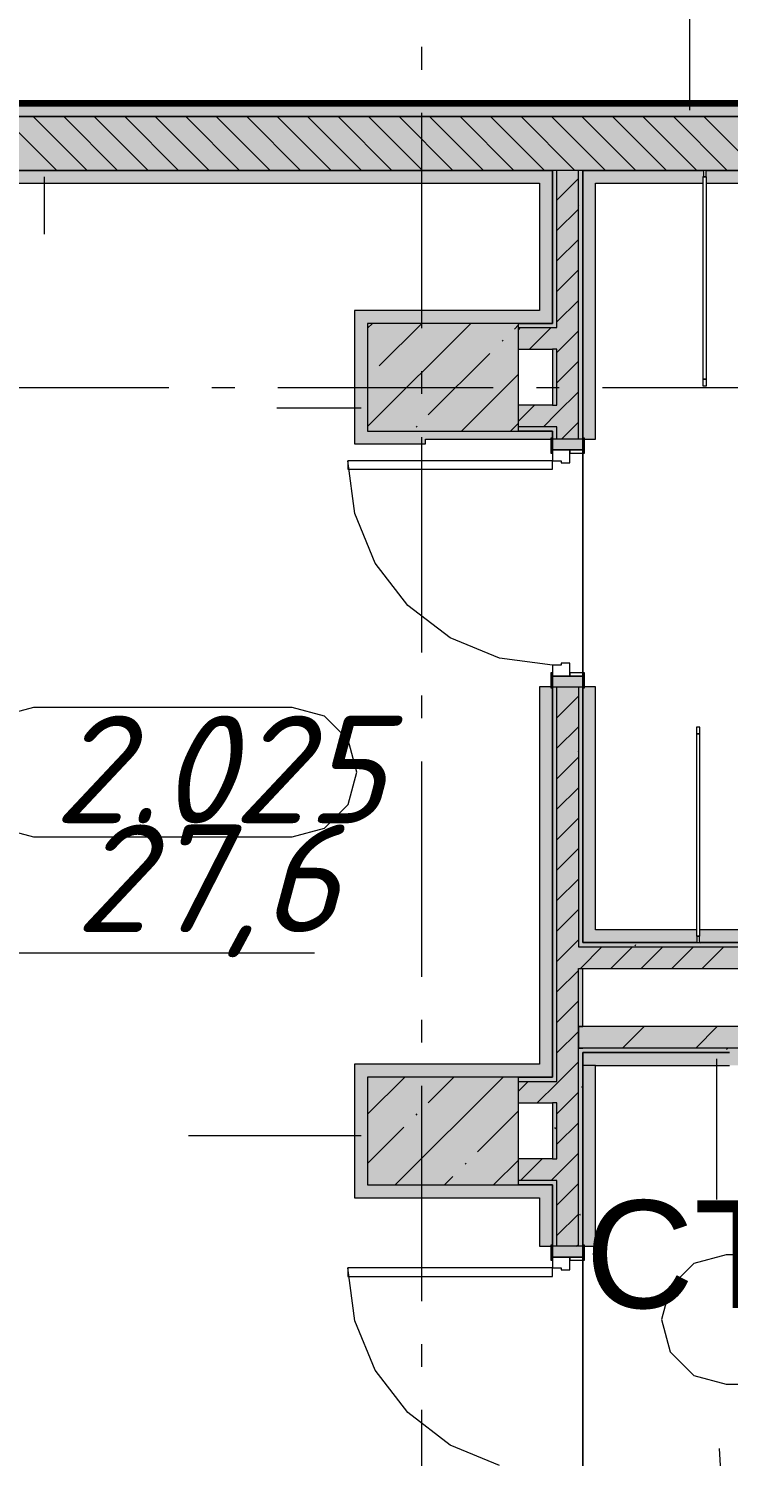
# Model space of a CAD drawing. Header units: millimetres. Extents: x -537608 to 253996, y -217170 to 186033.
# Drawn here: x -289984 to -286737, y 3738 to 10368 of the extents above; entities that cross this region are included whole.
import ezdxf

# ---------------------------------------------------------------- set-up
doc = ezdxf.new("R2010")
doc.units = ezdxf.units.MM
doc.layers.add('16) Лак 1.6м', color=160, linetype='Continuous', lineweight=90)
doc.layers.add('2) окраска коммуникации', color=152, linetype='Continuous', lineweight=30)
doc.layers.add('PDF _Геометрия', color=7, linetype='Continuous')
doc.layers.add('PDF _Текст', color=7, linetype='Continuous')
doc.layers.add('PDF _Сплошная заливка', color=7, linetype='Continuous', true_color=0xffffff)
doc.styles.add('PDF GOST-Common', font='arial.ttf')
doc.styles.add('PDF ISOCPEUR Italic', font='isocpeui.ttf')

msp = doc.modelspace()

# ---------------------------------------------------------------- hatches: boundary and pattern name
at = {"layer": '2) окраска коммуникации'}
h = msp.add_hatch(dxfattribs=at)
h.set_pattern_fill('ANSI31', color=5, scale=222)
h.set_pattern_definition([(45, (-305519.1, -20669.7), (-498.404, 498.404), [])])
edge = h.paths.add_edge_path()
edge.add_spline(control_points=[(-290778.1295, 11066.7373), (-290387.3432, 10570.6496), (-289743.0728, 11066.7373), (-288919.2533, 10560.095), (-288105.994, 11182.8428), (-286954.7585, 10760.6403), (-286007.4205, 10940.029), (-285042.7478, 10616.4758), (-284130.9316, 11012.6635), (-281975.2536, 10728.4524), (-280376.2745, 10966.1654), (-279268.5104, 11271.0495), (-278118.4513, 10949.6411), (-276985.3065, 10882.0339), (-275953.6379, 10645.4087), (-275395.5218, 9715.8097), (-275395.5218, 8271.0495), (-275157.9741, 7191.9904), (-275614.614, 6955.3652), (-274802.8089, 5738.4356), (-275817.5649, 5129.9708), (-275327.2936, 3468.321), (-275716.2842, 2758.4446), (-275293.4682, 2171.0495), (-273991.1979, 1727.4348), (-273974.2852, 2606.3284), (-273078.3544, 3011.9716), (-273078.3544, 4702.1524), (-273720.5962, 5040.1884), (-273078.3544, 5733.1622), (-273720.5962, 6578.2529), (-273078.3544, 7271.2267), (-273805.1597, 8271.0495), (-273078.3544, 9012.1129), (-274291.2526, 9488.1178), (-274291.2526, 9164.2291), (-275005.9538, 9367.0507), (-275005.9538, 9971.0495), (-275073.6046, 10786.8019), (-275073.6046, 11271.0495), (-274668.0133, 12503.4462), (-274837.1388, 13297.8308), (-275344.5167, 13652.7686), (-276004.109, 13838.6884), (-276985.0411, 13838.6884), (-277813.7588, 13821.7866), (-278642.4766, 14041.51), (-279014.5545, 14768.2882), (-278845.4274, 16002.1196), (-278185.8367, 17021.0495), (-276443.2448, 17292.7757), (-275935.8653, 18408.2946), (-275682.1763, 19337.8936), (-275310.1, 19659.0285), (-275479.2255, 20622.4311), (-274684.3331, 20656.2347), (-273872.5265, 20842.1545), (-273940.1773, 22126.6913), (-274481.0718, 22725.7503), (-273331.0143, 24399.0292), (-274379.5972, 25075.1012), (-273331.0143, 26038.5045), (-274075.1701, 26985.0053), (-273078.3544, 28523.0692), (-273078.3544, 28523.0692), (-273345.9962, 29714.5377), (-274039.4124, 30880.7626), (-275206.3826, 30238.4942), (-276187.3147, 30745.5482), (-277354.2849, 30153.9852), (-279011.7204, 30982.1734), (-280026.4779, 30677.941), (-281278.0101, 29934.2611), (-280499.3584, 28301.0495), (-281142.0364, 27038.3862), (-279890.5042, 25838.3584), (-281260.4253, 24180.0495), (-280059.6297, 22745.3283), (-281159.2859, 21829.0495), (-280076.8792, 20222.5318), (-281092.8162, 18916.6266), (-280737.6526, 18003.9293), (-280923.6908, 17429.2674), (-281752.4085, 17141.9368), (-283156.155, 17665.8933), (-283714.2711, 17125.035), (-284813.5921, 17750.4023), (-285185.6684, 17108.1332), (-286132.7751, 17801.1077), (-287328.3544, 16388.2505), (-285898.1717, 14701.7611), (-286388.6369, 13644.8407), (-285779.7843, 13214.0495), (-286591.5893, 12701.0495), (-286591.5893, 11811.5525), (-287690.9088, 11727.0435), (-288012.2486, 12132.6867), (-288722.5774, 11760.8471), (-289229.9569, 12453.8216), (-289940.2857, 11963.6687), (-290684.4415, 11777.7489), (-290778.1295, 11066.7373)], knot_values=[0, 0, 0, 0, 1, 2, 3, 4, 5, 6, 7, 8, 9, 10, 11, 12, 13, 14, 15, 16, 17, 18, 19, 20, 21, 22, 23, 24, 25, 26, 27, 28, 29, 30, 31, 32, 33, 34, 35, 36, 37, 38, 39, 40, 41, 42, 43, 44, 45, 46, 47, 48, 49, 50, 51, 52, 53, 54, 55, 56, 57, 58, 59, 60, 61, 62, 63, 64, 65, 66, 67, 68, 69, 70, 71, 72, 73, 74, 75, 76, 77, 78, 79, 80, 81, 82, 83, 84, 85, 86, 87, 88, 89, 90, 91, 92, 93, 94, 95, 96, 97, 98, 99, 99, 99, 99], degree=3, periodic=0)
edge = h.paths.add_edge_path(flags=16)
edge.add_arc((-282974.1314, 12518.0171), 1274.5672, 125.00000005, 234.99999995, ccw=False)
edge.add_arc((-283038.6718, 14513.9725), 1162.0444, 125.00000005, 234.99999995, ccw=False)
edge.add_arc((-282295.8664, 15202.9232), 1433.6455, 59.43173918, 169.43173908, ccw=False)
edge.add_arc((-282677.7619, 14748.5093), 2021.4887, -53.3391216, 56.66087831, ccw=False)
edge.add_arc((-282413.8331, 12555.5506), 1102.6336, -78.79029658, 31.20970332, ccw=False)
edge.add_arc((-282952.3368, 12001.1084), 919.0678, 215.00000005, 324.99999995, ccw=False)
edge = h.paths.add_edge_path(flags=16)
edge.add_arc((-277532.2831, 20735.819), 1174.7616, 125.00000005, 234.99999995, ccw=False)
edge.add_arc((-276960.5272, 23476.9879), 2171.5877, 125.00000005, 234.99999995, ccw=False)
edge.add_arc((-277291.7326, 26561.6986), 1594.1487, 125.00000005, 234.99999995, ccw=False)
edge.add_arc((-277094.17, 27873.7201), 1111.9458, 70.31799188, 180.31799178, ccw=False)
edge.add_arc((-276872.3717, 27774.8819), 1155.9508, -27.59113456, 82.40886534, ccw=False)
edge.add_arc((-276749.5729, 25951.7436), 1572.0517, -54.99999995, 54.99999995, ccw=False)
edge.add_arc((-276903.4785, 23156.4449), 1840.3779, -54.99999995, 54.99999995, ccw=False)
edge.add_arc((-276968.849, 21036.3715), 1277.4016, -81.34673665, 28.65326325, ccw=False)
edge.add_arc((-277491.3785, 20273.9631), 872.5123, 215.00000005, 324.99999995, ccw=False)
at = {"layer": 'PDF _Сплошная заливка', "true_color": 0xff7d7d, "transparency": 33554559}
for points in [[(-276661.3528, 9959.3454), (-276661.3528, 10019.3461), (-291161.3544, 10019.3461), (-291161.3544, 9959.3454), (-277007.4638, 9959.3454)], [(-287613.3458, 9649.3458), (-287553.3452, 9649.3458), (-287553.3452, 9709.3465), (-290851.3548, 9709.3465), (-290851.3548, 9649.3458), (-287901.1786, 9649.3458)], [(-287901.1786, 8998.9985), (-287613.3458, 8998.9985), (-287613.3458, 9058.9971), (-288471.7029, 9058.9971), (-288471.7029, 8998.9985), (-288411.7022, 8998.9985)], [(-288411.7022, 8438.9979), (-288142.8434, 8438.9979), (-288142.8434, 8461.1948), (-287561.3455, 8461.1948), (-287561.3455, 8466.194), (-287553.3452, 8466.194), (-287553.3452, 8498.9985), (-288411.7022, 8498.9985)], [(-287613.3458, 5558.9972), (-287553.3452, 5558.9972), (-287553.3452, 7306.1929), (-287561.3455, 7306.1929), (-287561.3455, 7311.1942), (-287613.3458, 7311.1942), (-287613.3458, 5950.0167)], [(-288411.7022, 5498.9965), (-287553.3452, 5498.9965), (-287553.3452, 5558.9972), (-288471.7029, 5558.9972), (-288471.7029, 5498.9965)], [(-287613.3458, 4938.998), (-287553.3452, 4938.998), (-287553.3452, 4998.9965), (-288411.7022, 4998.9965), (-288411.7022, 4938.998), (-287901.1786, 4938.998)]]:
    msp.add_hatch(color=11, dxfattribs=at).paths.add_polyline_path(points)
at = {"layer": 'PDF _Сплошная заливка', "transparency": 33554559}
for points in [[(-276911.3516, 9709.3465), (-276661.3528, 9709.3465), (-276661.3528, 9959.3454), (-291161.3544, 9959.3454), (-291161.3544, 9709.3465), (-277007.4638, 9709.3465)], [(-287711.7014, 8498.9985), (-287711.7014, 8998.9985), (-288411.7022, 8998.9985), (-288411.7022, 8498.9985), (-287901.1786, 8498.9985)], [(-287533.3442, 8878.9971), (-287533.3442, 8978.9976), (-287711.7014, 8978.9976), (-287711.7014, 8878.9971), (-287553.3452, 8878.9971)], [(-287533.3442, 8518.9974), (-287533.3442, 8618.9977), (-287711.7014, 8618.9977), (-287711.7014, 8518.9974), (-287553.3452, 8518.9974)], [(-283191.354, 6003.4531), (-283171.353, 6003.4531), (-283171.353, 6103.4535), (-287433.3438, 6103.4535), (-287433.3438, 6003.4531), (-284073.8543, 6003.4531)], [(-283191.354, 6103.4535), (-283191.354, 6123.4523), (-287413.345, 6123.4523), (-287413.345, 6103.4535), (-284123.3529, 6103.4535)], [(-283711.2881, 5633.4528), (-283171.353, 5633.4528), (-283171.353, 5733.4532), (-287433.3438, 5733.4532), (-287433.3438, 5633.4528), (-284539.0862, 5633.4528)], [(-287711.7014, 4998.9965), (-287711.7014, 5498.9965), (-288411.7022, 5498.9965), (-288411.7022, 4998.9965), (-287901.1786, 4998.9965)], [(-287533.3442, 5018.9974), (-287533.3442, 5118.9978), (-287711.7014, 5118.9978), (-287711.7014, 5018.9974), (-287553.3452, 5018.9974)]]:
    msp.add_hatch(color=256, dxfattribs=at).paths.add_polyline_path(points)
h = msp.add_hatch(color=256, dxfattribs=at)
h.paths.add_polyline_path([(-287553.3452, 1049.3435), (-287533.3442, 1049.3435), (-287533.3442, 3563.4517), (-287553.3452, 3563.4517), (-287553.3452, 1678.1138)], flags=0)
h.paths.add_polyline_path([(-287533.3442, 4713.4523), (-287533.3442, 5018.9974), (-287553.3452, 5018.9974), (-287553.3452, 4713.4523)], flags=0)
h.paths.add_polyline_path([(-287553.3452, 5118.9978), (-287533.3442, 5118.9978), (-287533.3442, 5378.9972), (-287553.3452, 5378.9972), (-287553.3452, 5238.0326)], flags=0)
h.paths.add_polyline_path([(-287553.3452, 5478.9977), (-287533.3442, 5478.9977), (-287533.3442, 7311.1942), (-287553.3452, 7311.1942), (-287553.3452, 5498.9965)], flags=0)
h.paths.add_polyline_path([(-287533.3442, 8461.1948), (-287533.3442, 8518.9974), (-287553.3452, 8518.9974), (-287553.3452, 8461.1948)], flags=0)
h.paths.add_polyline_path([(-287553.3452, 8618.9977), (-287533.3442, 8618.9977), (-287533.3442, 8878.9971), (-287553.3452, 8878.9971), (-287553.3452, 8797.9513)], flags=0)
h.paths.add_polyline_path([(-287533.3442, 8978.9976), (-287533.3442, 9709.3465), (-287553.3452, 9709.3465), (-287553.3452, 8978.9976)], flags=0)
h = msp.add_hatch(color=256, dxfattribs=at)
h.paths.add_polyline_path([(-287433.3438, 1049.3435), (-287433.3438, 3563.4517), (-287533.3442, 3563.4517), (-287533.3442, 1049.3435)], flags=0)
h.paths.add_polyline_path([(-287433.3438, 4713.4523), (-287433.3438, 7311.1942), (-287533.3442, 7311.1942), (-287533.3442, 4713.4523)], flags=0)
h.paths.add_polyline_path([(-287533.3442, 8461.1948), (-287433.3438, 8461.1948), (-287433.3438, 9709.3465), (-287533.3442, 9709.3465), (-287533.3442, 8518.9974)], flags=0)
h = msp.add_hatch(color=256, dxfattribs=at)
h.paths.add_polyline_path([(-287413.345, 1049.3435), (-287413.345, 2901.4268), (-287433.3438, 2901.4268), (-287433.3438, 1049.3435)], flags=0)
h.paths.add_polyline_path([(-287433.3438, 3001.4273), (-287413.345, 3001.4273), (-287413.345, 3563.4517), (-287433.3438, 3563.4517), (-287433.3438, 3102.0822)], flags=0)
h.paths.add_polyline_path([(-287433.3438, 4713.4523), (-287413.345, 4713.4523), (-287413.345, 5633.4528), (-287433.3438, 5633.4528), (-287433.3438, 5238.0326)], flags=0)
h.paths.add_polyline_path([(-287413.345, 5733.4532), (-287413.345, 6003.4531), (-287433.3438, 6003.4531), (-287433.3438, 5733.4532)], flags=0)
h.paths.add_polyline_path([(-287433.3438, 6103.4535), (-287413.345, 6103.4535), (-287413.345, 7311.1942), (-287433.3438, 7311.1942), (-287433.3438, 7306.1929)], flags=0)
h.paths.add_polyline_path([(-287433.3438, 8461.1948), (-287413.345, 8461.1948), (-287413.345, 9709.3465), (-287433.3438, 9709.3465), (-287433.3438, 8797.9513)], flags=0)
at = {"layer": 'PDF _Сплошная заливка', "true_color": 0x2254ff, "transparency": 33554559}
h = msp.add_hatch(color=160, dxfattribs=at)
h.paths.add_polyline_path([(-283251.3525, 9649.3458), (-283191.354, 9649.3458), (-283191.354, 9709.3465), (-284093.3536, 9709.3465), (-284091.3535, 9649.3458)], flags=0)
h.paths.add_polyline_path([(-284549.2675, 9649.3458), (-284107.3543, 9649.3458), (-284105.3542, 9709.3465), (-285009.3539, 9709.3465), (-285007.3538, 9649.3458)], flags=0)
h.paths.add_polyline_path([(-285023.3546, 9649.3458), (-285023.3546, 9709.3465), (-285925.3542, 9709.3465), (-285923.3541, 9649.3458)], flags=0)
h.paths.add_polyline_path([(-286225.222, 9649.3458), (-285939.3549, 9649.3458), (-285939.3549, 9709.3465), (-286841.3545, 9709.3465), (-286839.3544, 9649.3458)], flags=0)
h.paths.add_polyline_path([(-287063.2013, 9649.3458), (-286855.3551, 9649.3458), (-286855.3551, 9709.3465), (-287413.345, 9709.3465), (-287413.345, 9649.3458), (-287353.3443, 9649.3458)], flags=0)
h = msp.add_hatch(color=160, dxfattribs=at)
h.paths.add_polyline_path([(-287413.345, 6183.453), (-287353.3443, 6183.453), (-287353.3443, 7311.1942), (-287405.3446, 7311.1942), (-287405.3446, 7306.1929), (-287413.345, 7306.1929)], flags=0)
h.paths.add_polyline_path([(-287405.3446, 8461.1948), (-287353.3443, 8461.1948), (-287353.3443, 9649.3458), (-287413.345, 9649.3458), (-287413.0931, 8466.194), (-287405.3446, 8466.194)], flags=0)
h = msp.add_hatch(color=160, dxfattribs=at)
h.paths.add_polyline_path([(-283251.3525, 6123.4523), (-283251.3525, 6183.453), (-284121.3528, 6183.453), (-284123.3529, 6123.4523)], flags=0)
h.paths.add_polyline_path([(-285053.3539, 6123.4523), (-285051.3537, 6123.4523), (-285053.3539, 6183.453), (-285953.3534, 6183.453), (-285953.3534, 6123.4523)], flags=0)
h.paths.add_polyline_path([(-284549.2675, 6123.4523), (-284135.3534, 6123.4523), (-284137.3535, 6183.453), (-285037.3531, 6183.453), (-285037.3531, 6123.4523)], flags=0)
h.paths.add_polyline_path([(-286225.222, 6123.4523), (-285967.3541, 6123.4523), (-285969.3541, 6183.453), (-286869.3537, 6183.453), (-286869.3537, 6123.4523)], flags=0)
h.paths.add_polyline_path([(-287413.345, 6123.4523), (-286883.3543, 6123.4523), (-286885.3544, 6183.453), (-287413.345, 6183.453)], flags=0)
at = {"layer": 'PDF _Сплошная заливка', "transparency": 33554559}
h = msp.add_hatch(color=256, dxfattribs=at)
h.paths.add_polyline_path([(-284592.3438, 5613.4518), (-284592.3438, 5633.4528), (-287413.345, 5633.4528), (-287413.345, 5613.4518), (-284629.6028, 5613.4518)], flags=0)
h.paths.add_polyline_path([(-283191.354, 5613.4518), (-283191.354, 5633.4528), (-284576.3431, 5633.4528), (-284576.3431, 5613.4518), (-283292.2996, 5613.4518)], flags=0)
at = {"layer": 'PDF _Сплошная заливка', "true_color": 0xb32d2d, "transparency": 33554559}
msp.add_hatch(color=15, dxfattribs=at).paths.add_polyline_path([(-285232.5399, 5553.4533), (-284592.3438, 5553.4533), (-284592.3438, 5613.4518), (-287413.345, 5613.4518), (-287413.345, 5553.4533), (-286225.222, 5553.4533)])
at = {"layer": 'PDF _Сплошная заливка', "true_color": 0x2254ff, "transparency": 33554559}
h = msp.add_hatch(color=160, dxfattribs=at)
h.paths.add_polyline_path([(-287353.3443, 3081.4267), (-287353.3443, 3563.4517), (-287405.3446, 3563.4517), (-287405.3446, 3558.4526), (-287413.345, 3558.4526), (-287413.345, 3081.4267)], flags=0)
h.paths.add_polyline_path([(-287405.3446, 4713.4523), (-287353.3443, 4713.4523), (-287353.3443, 5553.4533), (-287413.345, 5553.4533), (-287413.345, 4718.4515), (-287405.3446, 4718.4515)], flags=0)
at = {"layer": 'PDF _Сплошная заливка', "true_color": 0xff7d7d, "transparency": 33554559}
h = msp.add_hatch(color=11, dxfattribs=at)
h.paths.add_polyline_path([(-287613.3458, 1049.3435), (-287553.3452, 1049.3435), (-287553.4678, 3558.4526), (-287561.3455, 3558.4526), (-287561.3455, 3563.4517), (-287613.3458, 3563.4517), (-287613.3458, 1109.3442)], flags=0)
h.paths.add_polyline_path([(-287561.3455, 4713.4523), (-287561.3455, 4718.4515), (-287553.3452, 4718.4515), (-287553.3452, 4938.998), (-287613.3458, 4938.998), (-287613.3458, 4713.4523)], flags=0)

# ---------------------------------------------------------------- linework, layer by layer
at = {"layer": '16) Лак 1.6м'}
msp.add_lwpolyline([(-276601.352, 1049.3435), (-276601.352, 10019.3461), (-291161.3544, 10019.3461)], dxfattribs=at)
at = {"layer": '2) окраска коммуникации'}
msp.add_open_spline([(-290778.1295, 11066.7373), (-290387.3432, 10570.6496), (-289743.0728, 11066.7373), (-288919.2533, 10560.095), (-288105.994, 11182.8428), (-286954.7585, 10760.6403), (-286007.4205, 10940.029), (-285042.7478, 10616.4758), (-284130.9316, 11012.6635), (-281975.2536, 10728.4524), (-280376.2745, 10966.1654), (-279268.5104, 11271.0495), (-278118.4513, 10949.6411), (-276985.3065, 10882.0339), (-275953.6379, 10645.4087), (-275395.5218, 9715.8097), (-275395.5218, 8271.0495), (-275157.9741, 7191.9904), (-275614.614, 6955.3652), (-274802.8089, 5738.4356), (-275817.5649, 5129.9708), (-275327.2936, 3468.321), (-275716.2842, 2758.4446), (-275293.4682, 2171.0495), (-273991.1979, 1727.4348), (-273974.2852, 2606.3284), (-273078.3544, 3011.9716), (-273078.3544, 4702.1524), (-273720.5962, 5040.1884), (-273078.3544, 5733.1622), (-273720.5962, 6578.2529), (-273078.3544, 7271.2267), (-273805.1597, 8271.0495), (-273078.3544, 9012.1129), (-274291.2526, 9488.1178), (-274291.2526, 9164.2291), (-275005.9538, 9367.0507), (-275005.9538, 9971.0495), (-275073.6046, 10786.8019), (-275073.6046, 11271.0495), (-274668.0133, 12503.4462), (-274837.1388, 13297.8308), (-275344.5167, 13652.7686), (-276004.109, 13838.6884), (-276985.0411, 13838.6884), (-277813.7588, 13821.7866), (-278642.4766, 14041.51), (-279014.5545, 14768.2882), (-278845.4274, 16002.1196), (-278185.8367, 17021.0495), (-276443.2448, 17292.7757), (-275935.8653, 18408.2946), (-275682.1763, 19337.8936), (-275310.1, 19659.0285), (-275479.2255, 20622.4311), (-274684.3331, 20656.2347), (-273872.5265, 20842.1545), (-273940.1773, 22126.6913), (-274481.0718, 22725.7503), (-273331.0143, 24399.0292), (-274379.5972, 25075.1012), (-273331.0143, 26038.5045), (-274075.1701, 26985.0053), (-273078.3544, 28523.0692), (-273078.3544, 28523.0692), (-273345.9962, 29714.5377), (-274039.4124, 30880.7626), (-275206.3826, 30238.4942), (-276187.3147, 30745.5482), (-277354.2849, 30153.9852), (-279011.7204, 30982.1734), (-280026.4779, 30677.941), (-281278.0101, 29934.2611), (-280499.3584, 28301.0495), (-281142.0364, 27038.3862), (-279890.5042, 25838.3584), (-281260.4253, 24180.0495), (-280059.6297, 22745.3283), (-281159.2859, 21829.0495), (-280076.8792, 20222.5318), (-281092.8162, 18916.6266), (-280737.6526, 18003.9293), (-280923.6908, 17429.2674), (-281752.4085, 17141.9368), (-283156.155, 17665.8933), (-283714.2711, 17125.035), (-284813.5921, 17750.4023), (-285185.6684, 17108.1332), (-286132.7751, 17801.1077), (-287328.3544, 16388.2505), (-285898.1717, 14701.7611), (-286388.6369, 13644.8407), (-285779.7843, 13214.0495), (-286591.5893, 12701.0495), (-286591.5893, 11811.5525), (-287690.9088, 11727.0435), (-288012.2486, 12132.6867), (-288722.5774, 11760.8471), (-289229.9569, 12453.8216), (-289940.2857, 11963.6687), (-290684.4415, 11777.7489), (-290778.1295, 11066.7373)], degree=3, dxfattribs=at)
at = {"layer": 'PDF _Геометрия', "lineweight": 9}
for p, q in [((-286916.5787, 9989.3447), (-286916.5787, 10789.3459)), ((-276661.3528, 10019.3461), (-291161.3544, 10019.3461)), ((-276661.3528, 9959.3454), (-291161.3544, 9959.3454)), ((-291161.3544, 9959.3454), (-276661.3528, 9959.3454)), ((-289853.8329, 9709.3465), (-290103.8318, 9959.3454)), ((-289712.4118, 9709.3465), (-289962.4107, 9959.3454)), ((-289570.9907, 9709.3465), (-289820.9896, 9959.3454)), ((-289429.5696, 9709.3465), (-289679.5685, 9959.3454)), ((-289288.1463, 9709.3465), (-289538.1473, 9959.3454)), ((-289146.7252, 9709.3465), (-289396.7262, 9959.3454)), ((-289005.3041, 9709.3465), (-289255.3051, 9959.3454)), ((-288863.883, 9709.3465), (-289113.884, 9959.3454)), ((-288722.4618, 9709.3465), (-288972.4607, 9959.3454)), ((-288581.0407, 9709.3465), (-288831.0396, 9959.3454)), ((-288439.6196, 9709.3465), (-288689.6185, 9959.3454)), ((-288298.1985, 9709.3465), (-288548.1974, 9959.3454)), ((-288156.7752, 9709.3465), (-288406.7763, 9959.3454)), ((-288015.3541, 9709.3465), (-288265.3551, 9959.3454)), ((-287873.933, 9709.3465), (-288123.934, 9959.3454)), ((-287732.5118, 9709.3465), (-287982.5129, 9959.3454)), ((-287591.0907, 9709.3465), (-287841.0897, 9959.3454)), ((-287449.6696, 9709.3465), (-287699.6685, 9959.3454)), ((-287308.2485, 9709.3465), (-287558.2474, 9959.3454)), ((-287166.8273, 9709.3465), (-287416.8263, 9959.3454)), ((-287025.4041, 9709.3465), (-287275.4052, 9959.3454)), ((-286883.983, 9709.3465), (-287133.9841, 9959.3454)), ((-286742.5618, 9709.3465), (-286992.563, 9959.3454)), ((-286601.1407, 9709.3465), (-286851.1418, 9959.3454)), ((-290851.3548, 9709.3465), (-287553.3452, 9709.3465)), ((-287553.3452, 9709.3465), (-290851.3548, 9709.3465)), ((-287553.3452, 9709.3465), (-287553.3452, 9649.3458)), ((-287553.3452, 9649.3458), (-287553.3452, 9709.3465)), ((-287533.3442, 9709.3465), (-287553.3452, 9709.3465)), ((-287533.3442, 8978.9976), (-287533.3442, 9709.3465)), ((-287433.3438, 9709.3465), (-287533.3442, 9709.3465)), ((-287413.345, 9709.3465), (-287433.3438, 9709.3465)), ((-287433.3438, 8461.1948), (-287433.3438, 9709.3465)), ((-287413.345, 9709.3465), (-287413.345, 9649.3458)), ((-287413.345, 9649.3458), (-287413.345, 9709.3465)), ((-287413.345, 9709.3465), (-286853.3551, 9709.3465)), ((-286853.3551, 9709.3465), (-287413.345, 9709.3465)), ((-286841.3545, 9709.3465), (-285937.3548, 9709.3465)), ((-285937.3548, 9709.3465), (-286841.3545, 9709.3465)), ((-290851.3548, 9649.3458), (-287613.3458, 9649.3458)), ((-289911.558, 9679.3451), (-289911.558, 9413.1947)), ((-287613.3458, 9649.3458), (-287613.3458, 9058.9971)), ((-287553.3452, 9649.3458), (-287553.3452, 8998.9985)), ((-287553.3452, 8998.9985), (-287553.3452, 9649.3458)), ((-287533.3442, 9571.3356), (-287433.3438, 9671.3339)), ((-287413.345, 9649.3458), (-287413.345, 8466.194)), ((-287413.345, 8466.194), (-287413.345, 9649.3458)), ((-287353.3443, 8461.1948), (-287353.3443, 9649.3458)), ((-287353.3443, 9649.3458), (-286855.3551, 9649.3458)), ((-286839.3544, 9649.3458), (-285939.3549, 9649.3458)), ((-287533.3442, 9429.9123), (-287433.3438, 9529.9128)), ((-287533.3442, 9288.4912), (-287433.3438, 9388.4916)), ((-287533.3442, 9147.0701), (-287433.3438, 9247.0705)), ((-287533.3442, 9005.649), (-287433.3438, 9105.6494)), ((-287613.3458, 9058.9971), (-288471.7029, 9058.9971)), ((-288471.7029, 9058.9971), (-288471.7029, 8998.9985)), ((-288471.7029, 8998.9985), (-288471.7029, 8438.9979)), ((-288411.7022, 8975.8478), (-288388.5537, 8998.9985)), ((-288411.7022, 8519.6518), (-287932.3555, 8998.9985)), ((-288411.7022, 8998.9985), (-288411.7022, 8498.9985)), ((-287711.7014, 8998.9985), (-288411.7022, 8998.9985)), ((-288357.8633, 8801.5898), (-288160.4546, 8998.9985)), ((-287730.5914, 8972.6636), (-287711.7014, 8991.5536)), ((-287553.3452, 8998.9985), (-287711.7014, 8998.9985)), ((-287711.7014, 8998.9985), (-287613.3458, 8998.9985)), ((-287711.7014, 8498.9985), (-287711.7014, 8998.9985)), ((-287711.7014, 8968.7129), (-287701.4168, 8978.9976)), ((-287711.7014, 8978.9976), (-287553.3452, 8978.9976)), ((-287659.996, 8878.9971), (-287559.9956, 8978.9976)), ((-287613.3458, 8998.9985), (-287553.3452, 8998.9985)), ((-287553.3452, 8978.9976), (-287533.3442, 8978.9976)), ((-287533.3442, 8864.2279), (-287433.3438, 8964.2283)), ((-287787.6167, 8915.6383), (-287782.8737, 8920.3812)), ((-288129.7642, 8573.4908), (-287844.6399, 8858.6151)), ((-287711.7014, 8878.9971), (-287553.3452, 8878.9971)), ((-287553.3452, 8878.9971), (-287553.3452, 8618.9977)), ((-287533.3442, 8878.9971), (-287553.3452, 8878.9971)), ((-287533.3442, 8618.9977), (-287533.3442, 8878.9971)), ((-287533.3442, 8722.8067), (-287433.3438, 8822.8072)), ((-287976.1596, 8498.9985), (-287711.7014, 8763.4545)), ((-288411.7022, 8747.7509), (-288410.1457, 8749.3054)), ((-287533.3442, 8581.3856), (-287433.3438, 8681.3861)), ((-288441.7015, 8604.6483), (-288833.0698, 8604.6483)), ((-287711.7014, 8544.4496), (-287637.1532, 8618.9977)), ((-287553.3452, 8618.9977), (-287711.7014, 8618.9977)), ((-287595.7325, 8518.9974), (-287533.3442, 8581.3856)), ((-287553.3452, 8618.9977), (-287533.3442, 8618.9977)), ((-288411.7022, 8498.9985), (-287711.7014, 8498.9985)), ((-288186.7895, 8516.4655), (-288182.0466, 8521.2084)), ((-287748.0605, 8498.9985), (-287711.7014, 8535.3555)), ((-287553.3452, 8518.9974), (-287711.7014, 8518.9974)), ((-287553.3452, 8498.9985), (-287711.7014, 8498.9985)), ((-287711.7014, 8498.9985), (-287553.3452, 8498.9985)), ((-287533.3442, 8518.9974), (-287553.3452, 8518.9974)), ((-287553.3452, 8498.9985), (-287553.3452, 8466.194)), ((-287553.3452, 8466.194), (-287553.3452, 8498.9985)), ((-287533.3442, 8461.1948), (-287533.3442, 8518.9974)), ((-287512.1139, 8461.1948), (-287433.3438, 8539.9628)), ((-288471.7029, 8438.9979), (-288411.7022, 8438.9979)), ((-288411.7022, 8438.9979), (-288142.8434, 8438.9979)), ((-288142.8434, 8438.9979), (-288142.8434, 8461.1948)), ((-288142.8434, 8461.1948), (-287561.3455, 8461.1948)), ((-287553.3452, 8466.194), (-287561.3455, 8466.194)), ((-287561.3455, 8466.194), (-287561.3455, 8396.195)), ((-287553.3452, 8396.195), (-287553.3452, 8466.194)), ((-287413.345, 8461.1948), (-287553.3452, 8461.1948)), ((-287553.3452, 8461.1948), (-287553.3452, 8411.1946)), ((-287405.3446, 8466.194), (-287413.345, 8466.194)), ((-287413.345, 8466.194), (-287413.345, 8396.195)), ((-287413.345, 8411.1946), (-287413.345, 8461.1948)), ((-287405.3446, 8396.195), (-287405.3446, 8466.194)), ((-287405.3446, 8461.1948), (-287353.3443, 8461.1948)), ((-288503.3449, 8361.1944), (-288503.3449, 8321.1946)), ((-287553.3452, 8361.1944), (-288503.3449, 8361.1944)), ((-288470.9752, 8115.3162), (-288503.3449, 8361.1944)), ((-287561.3455, 8396.195), (-287553.3452, 8396.195)), ((-287473.3457, 8411.1946), (-287553.3452, 8411.1946)), ((-287553.3452, 8411.1946), (-287553.3452, 8361.1944)), ((-287553.3452, 8411.1946), (-287413.345, 8411.1946)), ((-287552.344, 8411.1946), (-287553.3452, 8411.1946)), ((-287553.3452, 8411.1946), (-287553.3452, 8396.195)), ((-287553.3452, 8396.195), (-287552.344, 8396.195)), ((-287553.3452, 8361.1944), (-287513.3454, 8361.1944)), ((-287553.3452, 8321.1946), (-287553.3452, 8361.1944)), ((-287552.344, 8396.195), (-287552.344, 8411.1946)), ((-287513.3454, 8361.1944), (-287513.3454, 8351.1939)), ((-287473.3457, 8351.1939), (-287473.3457, 8411.1946)), ((-287413.345, 8411.1946), (-287473.3457, 8411.1946)), ((-287473.3457, 8411.1946), (-287473.3457, 8396.195)), ((-287473.3457, 8396.195), (-287413.345, 8396.195)), ((-287413.345, 8396.195), (-287413.345, 8411.1946)), ((-287413.345, 8396.195), (-287405.3446, 8396.195)), ((-288503.3449, 8321.1946), (-287553.3452, 8321.1946)), ((-287513.3454, 8351.1939), (-287473.3457, 8351.1939)), ((-288376.0686, 7886.1945), (-288470.9752, 8115.3162)), ((-288225.097, 7689.4425), (-288376.0686, 7886.1945)), ((-288028.345, 7538.4709), (-288225.097, 7689.4425)), ((-287799.2233, 7443.5643), (-288028.345, 7538.4709)), ((-287553.3452, 7411.1946), (-287799.2233, 7443.5643)), ((-287553.3452, 7376.1941), (-287561.3455, 7376.1941)), ((-287561.3455, 7376.1941), (-287561.3455, 7306.1929)), ((-287553.3452, 7411.1946), (-287553.3452, 7361.1944)), ((-287513.3454, 7411.1946), (-287553.3452, 7411.1946)), ((-287552.344, 7376.1941), (-287553.3452, 7376.1941)), ((-287553.3452, 7376.1941), (-287553.3452, 7361.1944)), ((-287553.3452, 7306.1929), (-287553.3452, 7376.1941)), ((-287553.3452, 7361.1944), (-287473.3457, 7361.1944)), ((-287413.345, 7361.1944), (-287553.3452, 7361.1944)), ((-287553.3452, 7361.1944), (-287553.3452, 7311.1942)), ((-287553.3452, 7361.1944), (-287552.344, 7361.1944)), ((-287552.344, 7361.1944), (-287552.344, 7376.1941)), ((-287473.3457, 7421.193), (-287513.3454, 7421.193)), ((-287513.3454, 7421.193), (-287513.3454, 7411.1946)), ((-287473.3457, 7361.1944), (-287473.3457, 7421.193)), ((-287413.345, 7376.1941), (-287473.3457, 7376.1941)), ((-287473.3457, 7376.1941), (-287473.3457, 7361.1944)), ((-287473.3457, 7361.1944), (-287413.345, 7361.1944)), ((-287413.345, 7361.1944), (-287413.345, 7376.1941)), ((-287405.3446, 7376.1941), (-287413.345, 7376.1941)), ((-287413.345, 7376.1941), (-287413.345, 7306.1929)), ((-287413.345, 7311.1942), (-287413.345, 7361.1944)), ((-287405.3446, 7306.1929), (-287405.3446, 7376.1941)), ((-287561.3455, 7311.1942), (-287613.3458, 7311.1942)), ((-287613.3458, 7311.1942), (-287613.3458, 5558.9972)), ((-287561.3455, 7306.1929), (-287553.3452, 7306.1929)), ((-287553.3452, 7311.1942), (-287413.345, 7311.1942)), ((-287553.3452, 7306.1929), (-287553.3452, 5558.9972)), ((-287553.3452, 5558.9972), (-287553.3452, 7306.1929)), ((-287533.3442, 7308.5934), (-287530.7434, 7311.1942)), ((-287533.3442, 5478.9977), (-287533.3442, 7311.1942)), ((-287433.3438, 7311.1942), (-287433.3438, 6103.4535)), ((-287413.345, 6183.453), (-287413.345, 7306.1929)), ((-287413.345, 7306.1929), (-287413.345, 6183.453)), ((-287413.345, 7306.1929), (-287405.3446, 7306.1929)), ((-287353.3443, 7311.1942), (-287405.3446, 7311.1942)), ((-287353.3443, 6183.453), (-287353.3443, 7311.1942)), ((-287533.3442, 7167.1702), (-287433.3438, 7267.1706)), ((-287533.3442, 7025.749), (-287433.3438, 7125.7495)), ((-287533.3442, 6884.3279), (-287433.3438, 6984.3284)), ((-287533.3442, 6742.9068), (-287433.3438, 6842.9073)), ((-287533.3442, 6601.4857), (-287433.3438, 6701.4861)), ((-287533.3442, 6460.0646), (-287433.3438, 6560.065)), ((-287533.3442, 6318.6435), (-287433.3438, 6418.6439)), ((-287533.3442, 6177.2223), (-287433.3438, 6277.2206)), ((-287413.345, 6183.453), (-287413.345, 6123.4523)), ((-287413.345, 6123.4523), (-287413.345, 6183.453)), ((-286885.3544, 6183.453), (-287353.3443, 6183.453)), ((-285969.3541, 6183.453), (-286869.3537, 6183.453)), ((-287533.3442, 6035.7991), (-287433.3438, 6135.7995)), ((-287433.3438, 6103.4535), (-287413.345, 6103.4535)), ((-287424.2712, 6003.4531), (-287324.2708, 6103.4535)), ((-287413.345, 6123.4523), (-286883.3543, 6123.4523)), ((-286883.3543, 6123.4523), (-287413.345, 6123.4523)), ((-287413.345, 6103.4535), (-283191.354, 6103.4535)), ((-287282.8501, 6003.4531), (-287182.8496, 6103.4535)), ((-287141.429, 6003.4531), (-287041.4285, 6103.4535)), ((-287000.0057, 6003.4531), (-286900.0074, 6103.4535)), ((-285967.3541, 6123.4523), (-286871.3537, 6123.4523)), ((-286871.3537, 6123.4523), (-285967.3541, 6123.4523)), ((-286858.5846, 6003.4531), (-286758.5863, 6103.4535)), ((-287533.3442, 5894.378), (-287433.3438, 5994.3784)), ((-287433.3438, 5733.4532), (-287433.3438, 6003.4531)), ((-287433.3438, 6003.4531), (-287413.345, 6003.4531)), ((-287413.345, 6003.4531), (-283191.354, 6003.4531)), ((-287413.345, 5733.4532), (-287413.345, 6003.4531)), ((-287533.3442, 5752.9569), (-287433.3438, 5852.9573)), ((-287533.3442, 5611.5357), (-287433.3438, 5711.5362)), ((-287433.3438, 5633.4528), (-287433.3438, 5733.4532)), ((-287413.345, 5733.4532), (-287433.3438, 5733.4532)), ((-287433.3438, 5733.4532), (-287433.3438, 5633.4528)), ((-287433.3438, 5733.4532), (-287413.345, 5733.4532)), ((-283191.354, 5733.4532), (-287413.345, 5733.4532)), ((-287228.5849, 5633.4528), (-287128.5845, 5733.4532)), ((-286889.1737, 5633.4528), (-286789.1733, 5733.4532)), ((-287533.3442, 5470.1146), (-287433.3438, 5570.1151)), ((-287433.3438, 4713.4523), (-287433.3438, 5633.4528)), ((-287433.3438, 5633.4528), (-287413.345, 5633.4528)), ((-287413.345, 5633.4528), (-287433.3438, 5633.4528)), ((-284629.6028, 5633.4528), (-287413.345, 5633.4528)), ((-287413.345, 5553.4533), (-287413.345, 5613.4518)), ((-287413.345, 5613.4518), (-286732.5399, 5613.4518)), ((-286732.5399, 5613.4518), (-287413.345, 5613.4518)), ((-287413.345, 5613.4518), (-287413.345, 5553.4533)), ((-287613.3458, 5558.9972), (-288471.7029, 5558.9972)), ((-288471.7029, 5558.9972), (-288471.7029, 5498.9965)), ((-287553.3452, 5558.9972), (-287553.3452, 5498.9965)), ((-287553.3452, 5498.9965), (-287553.3452, 5558.9972)), ((-287353.3443, 5553.4533), (-287413.345, 5553.4533)), ((-287413.345, 5553.4533), (-287413.345, 4718.4515)), ((-287413.345, 4718.4515), (-287413.345, 5553.4533)), ((-287353.3443, 4713.4523), (-287353.3443, 5553.4533)), ((-287353.3443, 5553.4533), (-286732.5399, 5553.4533)), ((-288471.7029, 5498.9965), (-288471.7029, 4938.998)), ((-288411.7022, 5326.2714), (-288238.9771, 5498.9965)), ((-288411.7022, 5498.9965), (-288411.7022, 4998.9965)), ((-287711.7014, 5498.9965), (-288411.7022, 5498.9965)), ((-288282.779, 4998.9965), (-287782.779, 5498.9965)), ((-288129.7642, 5380.1104), (-288010.8781, 5498.9965)), ((-287711.7014, 4998.9965), (-287711.7014, 5498.9965)), ((-287553.3452, 5498.9965), (-287711.7014, 5498.9965)), ((-287711.7014, 5498.9965), (-287553.3452, 5498.9965)), ((-287711.7014, 5433.1785), (-287665.8844, 5478.9977)), ((-287711.7014, 5478.9977), (-287553.3452, 5478.9977)), ((-287624.4615, 5378.9972), (-287533.3442, 5470.1146)), ((-287553.3452, 5478.9977), (-287533.3442, 5478.9977)), ((-287711.7014, 5378.9972), (-287553.3452, 5378.9972)), ((-287553.3452, 5378.9972), (-287553.3452, 5118.9978)), ((-287533.3442, 5378.9972), (-287553.3452, 5378.9972)), ((-287533.3442, 5328.6935), (-287433.3438, 5428.6939)), ((-287533.3442, 5118.9978), (-287533.3442, 5378.9972)), ((-288186.7895, 5323.0872), (-288182.0466, 5327.828)), ((-287901.6652, 5152.0135), (-287711.7014, 5341.9751)), ((-288411.7022, 5098.1724), (-288243.8127, 5266.0619)), ((-287533.3442, 5187.2724), (-287433.3438, 5287.2728)), ((-288441.7015, 5225.6767), (-289241.7028, 5225.6767)), ((-287826.583, 4998.9965), (-287711.7014, 5113.8782)), ((-287553.3452, 5118.9978), (-287711.7014, 5118.9978)), ((-287701.6191, 5018.9974), (-287601.6187, 5118.9978)), ((-287553.3452, 5118.9978), (-287533.3442, 5118.9978)), ((-287533.3442, 5045.8513), (-287433.3438, 5145.8495)), ((-287958.6905, 5094.9881), (-287953.9475, 5099.7289)), ((-287560.198, 5018.9974), (-287533.3442, 5045.8513)), ((-288411.7022, 4998.9965), (-287711.7014, 4998.9965)), ((-288054.6799, 4998.9965), (-288015.7158, 5037.9628)), ((-287553.3452, 5018.9974), (-287711.7014, 5018.9974)), ((-287553.3452, 4998.9965), (-287711.7014, 4998.9965)), ((-287711.7014, 4998.9965), (-287553.3452, 4998.9965)), ((-287533.3442, 5018.9974), (-287553.3452, 5018.9974)), ((-287553.3452, 4998.9965), (-287553.3452, 4938.998)), ((-287553.3452, 4938.998), (-287553.3452, 4998.9965)), ((-287533.3442, 4713.4523), (-287533.3442, 5018.9974)), ((-287533.3442, 4904.428), (-287433.3438, 5004.4284)), ((-288471.7029, 4938.998), (-288411.7022, 4938.998)), ((-288411.7022, 4938.998), (-287613.3458, 4938.998)), ((-287613.3458, 4938.998), (-287613.3458, 4713.4523)), ((-287553.3452, 4938.998), (-287553.3452, 4718.4515)), ((-287553.3452, 4718.4515), (-287553.3452, 4938.998)), ((-287533.3442, 4763.0069), (-287433.3438, 4863.0073)), ((-287613.3458, 4713.4523), (-287561.3455, 4713.4523)), ((-287553.3452, 4718.4515), (-287561.3455, 4718.4515)), ((-287561.3455, 4718.4515), (-287561.3455, 4648.4525)), ((-287553.3452, 4648.4525), (-287553.3452, 4718.4515)), ((-287413.345, 4713.4523), (-287553.3452, 4713.4523)), ((-287553.3452, 4713.4523), (-287553.3452, 4663.4521)), ((-287441.4776, 4713.4523), (-287433.3438, 4721.5862)), ((-287405.3446, 4718.4515), (-287413.345, 4718.4515)), ((-287413.345, 4718.4515), (-287413.345, 4648.4525)), ((-287413.345, 4663.4521), (-287413.345, 4713.4523)), ((-287405.3446, 4648.4525), (-287405.3446, 4718.4515)), ((-287405.3446, 4713.4523), (-287353.3443, 4713.4523)), ((-287561.3455, 4648.4525), (-287553.3452, 4648.4525)), ((-287473.3457, 4663.4521), (-287553.3452, 4663.4521)), ((-287553.3452, 4663.4521), (-287553.3452, 4613.4519)), ((-287553.3452, 4663.4521), (-287413.345, 4663.4521)), ((-287552.344, 4663.4521), (-287553.3452, 4663.4521)), ((-287553.3452, 4663.4521), (-287553.3452, 4648.4525)), ((-287553.3452, 4648.4525), (-287552.344, 4648.4525)), ((-287552.344, 4648.4525), (-287552.344, 4663.4521)), ((-287473.3457, 4603.4514), (-287473.3457, 4663.4521)), ((-287413.345, 4663.4521), (-287473.3457, 4663.4521)), ((-287473.3457, 4663.4521), (-287473.3457, 4648.4525)), ((-287473.3457, 4648.4525), (-287413.345, 4648.4525)), ((-287413.345, 4648.4525), (-287413.345, 4663.4521)), ((-287413.345, 4648.4525), (-287405.3446, 4648.4525)), ((-288503.3449, 4613.4519), (-288503.3449, 4573.4521)), ((-287553.3452, 4613.4519), (-288503.3449, 4613.4519)), ((-288470.9752, 4367.5737), (-288503.3449, 4613.4519)), ((-287553.3452, 4613.4519), (-287513.3454, 4613.4519)), ((-287553.3452, 4573.4521), (-287553.3452, 4613.4519)), ((-287513.3454, 4613.4519), (-287513.3454, 4603.4514)), ((-287513.3454, 4603.4514), (-287473.3457, 4603.4514)), ((-288503.3449, 4573.4521), (-287553.3452, 4573.4521)), ((-288376.0686, 4138.452), (-288470.9752, 4367.5737)), ((-288225.097, 3941.7021), (-288376.0686, 4138.452)), ((-288028.345, 3790.7284), (-288225.097, 3941.7021)), ((-287799.2233, 3695.8239), (-288028.345, 3790.7284)), ((-286758.4916, 3442.7442), (-286778.2751, 3775.2271))]:
    msp.add_line(p, q, dxfattribs=at)
at = {"layer": 'PDF _Геометрия', "color": 253, "lineweight": 9, "true_color": 0xaaaaaa}
for p, q in [((-288161.3545, 10282.6352), (-288161.3545, 10176.8024)), ((-288161.3545, 9976.8015), (-288161.3545, 8976.8016)), ((-286841.3545, 9709.3465), (-286853.3551, 9709.3465)), ((-286853.3551, 9709.3465), (-286853.3551, 9679.3451)), ((-286841.3545, 9679.3451), (-286841.3545, 9709.3465)), ((-286839.3544, 9679.3451), (-286855.3551, 9679.3451)), ((-286855.3551, 9679.3451), (-286855.3551, 8739.2726)), ((-286853.3551, 9679.3451), (-286841.3545, 9679.3451)), ((-286839.3544, 8739.2726), (-286839.3544, 9679.3451)), ((-288161.3545, 8776.8029), (-288161.3545, 8670.9679)), ((-289333.9504, 8699.346), (-290333.9525, 8699.346)), ((-289028.1189, 8699.346), (-289133.9517, 8699.346)), ((-287828.1181, 8699.346), (-288828.1181, 8699.346)), ((-287522.2845, 8699.346), (-287628.1172, 8699.346)), ((-286322.2836, 8699.346), (-287322.2836, 8699.346)), ((-286855.3551, 8739.2726), (-286839.3544, 8739.2726)), ((-286839.3544, 8739.2726), (-286855.3551, 8739.2726)), ((-286855.3551, 8739.2726), (-286855.3551, 8709.2733)), ((-286855.3551, 8709.2733), (-286839.3544, 8709.2733)), ((-286839.3544, 8709.2733), (-286839.3544, 8739.2726)), ((-288161.3545, 8470.9693), (-288161.3545, 7470.9693)), ((-288161.3545, 7270.9684), (-288161.3545, 7165.1356)), ((-289961.6636, 7214.5029), (-290111.6643, 7174.3094)), ((-288761.6628, 7214.5029), (-289961.6636, 7214.5029)), ((-288611.6643, 7174.3094), (-288761.6628, 7214.5029)), ((-288501.855, 7064.5022), (-288611.6643, 7174.3094)), ((-286869.3537, 7123.575), (-286885.3544, 7123.575)), ((-286885.3544, 7123.575), (-286885.3544, 7093.5757)), ((-286869.3537, 7093.5757), (-286869.3537, 7123.575)), ((-288461.6637, 6914.5016), (-288501.855, 7064.5022)), ((-286869.3537, 7093.5757), (-286885.3544, 7093.5757)), ((-286885.3544, 7093.5757), (-286885.3544, 6153.4537)), ((-286885.3544, 7093.5757), (-286869.3537, 7093.5757)), ((-286869.3537, 6153.4537), (-286869.3537, 7093.5757)), ((-288161.3545, 6965.1348), (-288161.3545, 5965.1348)), ((-287433.3438, 7011.1929), (-287433.3438, 7012.1941)), ((-288501.855, 6764.5031), (-288461.6637, 6914.5016)), ((-288611.6643, 6654.6938), (-288501.855, 6764.5031)), ((-290111.6643, 6654.6938), (-289961.6636, 6614.5024)), ((-288761.6628, 6614.5024), (-288611.6643, 6654.6938)), ((-289961.6636, 6614.5024), (-288761.6628, 6614.5024)), ((-286885.3544, 6153.4537), (-286869.3537, 6153.4537)), ((-286871.3537, 6153.4537), (-286883.3543, 6153.4537)), ((-286883.3543, 6153.4537), (-286883.3543, 6123.4523)), ((-286883.3543, 6123.4523), (-286871.3537, 6123.4523)), ((-286871.3537, 6123.4523), (-286871.3537, 6153.4537)), ((-290070.7022, 6076.4662), (-288657.7892, 6076.4662)), ((-288161.3545, 5765.134), (-288161.3545, 5659.3011)), ((-286793.0314, 5583.4526), (-286793.0314, 4930.0761)), ((-288161.3545, 5459.3003), (-288161.3545, 4459.3004)), ((-286748.4932, 4673.2524), (-286898.4918, 4633.0588)), ((-285548.4925, 4673.2524), (-286748.4932, 4673.2524)), ((-286898.4918, 4633.0588), (-287008.301, 4523.2517)), ((-287008.301, 4523.2517), (-287048.4924, 4373.251)), ((-287048.4924, 4373.251), (-287008.301, 4223.2526)), ((-288161.3545, 4259.3016), (-288161.3545, 4153.4689)), ((-287008.301, 4223.2526), (-286898.4918, 4113.4454)), ((-286898.4918, 4113.4454), (-286748.4932, 4073.2519)), ((-286748.4932, 4073.2519), (-285548.4925, 4073.2519)), ((-288161.3545, 3953.468), (-288161.3545, 2953.468))]:
    msp.add_line(p, q, dxfattribs=at)
at = {"layer": 'PDF _Геометрия', "color": 8, "lineweight": 9, "true_color": 0x787878}
for p, q in [((-287431.7613, 9544.8241), (-287433.3438, 9547.5691)), ((-287397.3162, 6123.4523), (-287398.6919, 6121.0712)), ((-287168.5627, 6113.2667), (-287171.9148, 6107.458)), ((-286862.0185, 6119.6029), (-286864.2426, 6123.4523)), ((-286742.2325, 5632.4882), (-286745.5868, 5626.6818)), ((-287413.5237, 5449.2374), (-287416.8779, 5455.0439)), ((-287538.7007, 5259.6482), (-287542.0529, 5265.4569)), ((-287423.4897, 4856.8951), (-287426.8418, 4862.7037))]:
    msp.add_line(p, q, dxfattribs=at)
at = {"layer": 'PDF _Геометрия', "color": 9, "lineweight": 9, "true_color": 0xc0c0c0}
for p, q in [((-287413.345, 8396.195), (-287413.345, 7376.1941)), ((-287413.345, 7376.1941), (-287413.345, 8396.195)), ((-287413.345, 4648.4525), (-287413.345, 3628.4516)), ((-287413.345, 3628.4516), (-287413.345, 4648.4525))]:
    msp.add_line(p, q, dxfattribs=at)
at = {"layer": 'PDF _Сплошная заливка', "color": 11, "lineweight": 35, "true_color": 0xff7d7d, "transparency": 33554559}
for points in [[(-287553.3452, 8998.9985), (-287553.3452, 9649.3458), (-287613.3458, 8998.9985), (-287613.3458, 9649.3458)], [(-288411.7022, 8438.9979), (-288411.7022, 8998.9985), (-288471.7029, 8438.9979), (-288471.7029, 8998.9985)], [(-288411.7022, 4938.998), (-288411.7022, 5498.9965), (-288471.7029, 4938.998), (-288471.7029, 5498.9965)]]:
    msp.add_solid(points, dxfattribs=at)
at = {"layer": 'PDF _Сплошная заливка', "lineweight": 35, "transparency": 33554559}
for points in [[(-287553.3452, 8978.9976), (-287553.3452, 8998.9985), (-287711.7014, 8978.9976), (-287711.7014, 8998.9985)], [(-287553.3452, 8498.9985), (-287553.3452, 8518.9974), (-287711.7014, 8498.9985), (-287711.7014, 8518.9974)], [(-287553.3452, 5478.9977), (-287553.3452, 5498.9965), (-287711.7014, 5478.9977), (-287711.7014, 5498.9965)], [(-287711.7014, 5378.9972), (-287533.3442, 5378.9972), (-287711.7014, 5478.9977), (-287533.3442, 5478.9977)], [(-287553.3452, 4998.9965), (-287553.3452, 5018.9974), (-287711.7014, 4998.9965), (-287711.7014, 5018.9974)]]:
    msp.add_solid(points, dxfattribs=at)
at = {"layer": 'PDF _Сплошная заливка', "color": 7, "lineweight": 35, "true_color": 0xf4f4f4, "transparency": 33554559}
for points in [[(-287413.345, 8411.1946), (-287413.345, 8461.1948), (-287553.3452, 8411.1946), (-287553.3452, 8461.1948)], [(-287413.345, 7311.1942), (-287413.345, 7361.1944), (-287553.3452, 7311.1942), (-287553.3452, 7361.1944)], [(-287413.345, 4663.4521), (-287413.345, 4713.4523), (-287553.3452, 4663.4521), (-287553.3452, 4713.4523)]]:
    msp.add_solid(points, dxfattribs=at)

# ---------------------------------------------------------------- texts
at = {"layer": 'PDF _Текст', "char_height": 500, "attachment_point": 4}
for s, insert, style in [('2.025', (-289868.9962, 6927.7896), 'PDF ISOCPEUR Italic'), ('27,6', (-289769.9947, 6363.8404), 'PDF ISOCPEUR Italic'), ('СТ-2.4', (-287402.0312, 4673.1113), 'PDF GOST-Common')]:
    msp.add_mtext(s, dxfattribs=dict(at, insert=insert, style=style))

doc.saveas('drawing.dxf')
